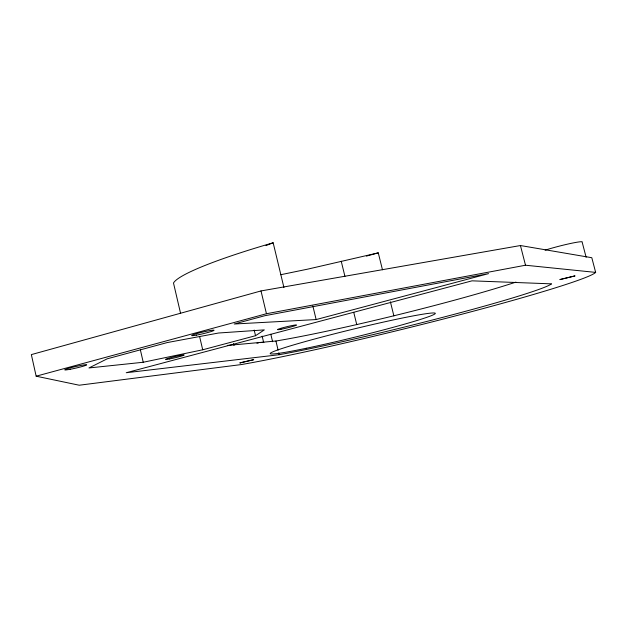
<?xml version="1.0" encoding="UTF-8"?>
<svg xmlns="http://www.w3.org/2000/svg" width="627" height="627" viewBox="0 0 627 627"><rect width="100%" height="100%" fill="white"/><g stroke="black" fill="none" stroke-linecap="round" stroke-linejoin="round"><path stroke-width="0.94" d="M255.534 335.711L264.343 329.888L218.58 333.008L167.127 342.593L107.217 358.809L88.971 367.955L143.23 362.257L202.709 349.788L255.534 335.711L254.186 330.068M265.926 245.596L273.16 242.782L283.929 287.534M261.004 290.936L31.35 354.608L36.154 376.192L79.221 385.221L241.301 364.569A201.314 9.93 -13.8 0 0 453.509 316.408A201.314 9.93 -13.8 0 0 595.65 272.392L591.802 257.713L520.434 245.533L261.004 290.936L266.451 313.735L525.504 265.229L595.65 272.392M36.154 376.192L266.451 313.735M316.149 319.566L488.558 273.631L264.719 315.742L234.192 324.01L316.149 319.566L312.842 305.937M382.47 269.798L378.269 252.853L307.559 269.171L280.778 274.712M279.203 354.71L126.246 372.728L472.021 280.833L551.58 283.859A157.252 7.736 -13.8 0 1 441.283 317.717A157.252 7.736 -13.8 0 1 279.203 354.71L278.764 352.883M227.28 345.446L275.927 341.017A157.095 9.429 -13.8 0 0 515.95 282.111M520.434 245.533L525.504 265.229M390.394 301.806L393.889 315.93M341.229 261.24L344.936 276.374M353.746 312.332L356.755 324.637M275.927 341.017L278.114 350.148M270.801 334.207L272.604 341.731M262.141 336.127L263.693 342.616A20.934 1.191 -13.5 0 0 260.236 342.624M233.573 343.596L234.02 345.477M199.66 336.777L202.709 349.788M180.576 313.367L173.499 283.012A162.675 18.277 -13.8 0 1 273.16 242.782M140.385 349.89L143.23 362.257M256.921 343.188A20.934 1.191 -13.5 0 1 258.457 342.914M378.269 252.853A162.675 18.277 -13.8 0 1 366.411 256.098M585.986 256.827A23.34 1.403 -14.3 0 1 586.096 257.18L582.177 242.194A23.317 1.654 -14.4 0 0 570.311 243.527A23.317 1.654 -14.4 0 0 545.098 250.173M560.319 279.415L559.872 279.626L575.061 275.88L560.319 279.415M240.259 362.735L239.827 363.017L253.708 359.686L240.259 362.735M280.959 329.277A9.781 0.627 -13.6 0 0 296.367 325.178A9.781 0.627 -13.6 0 0 283.592 327.545A9.781 0.627 -13.6 0 0 280.959 329.277M196.4 335.132A11.435 0.839 -13.3 0 0 213.972 330.39A11.435 0.839 -13.3 0 0 198.32 333.188A11.435 0.839 -13.3 0 0 196.4 335.132M169.619 358.934A9.577 0.588 -13.3 0 0 184.181 355.054A9.577 0.588 -13.3 0 0 170.873 357.594A9.577 0.588 -13.3 0 0 169.619 358.934M70.232 369.272A11.215 0.776 -12.9 0 0 86.691 364.828A11.215 0.776 -12.9 0 0 70.373 367.853A11.215 0.776 -12.9 0 0 70.232 369.272M306.242 348.267A84.959 4.099 -13.7 0 0 435.146 313.704A84.959 4.099 -13.7 0 0 317.16 338.321A84.959 4.099 -13.7 0 0 306.242 348.267"/></g></svg>
